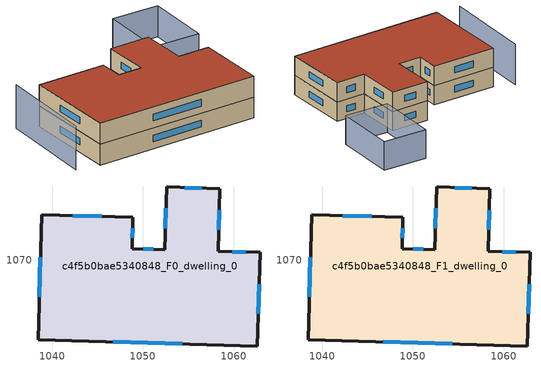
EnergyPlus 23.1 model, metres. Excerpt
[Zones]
c4f5b0bae5340848_F0_dwelling_0
 floor ground (EU_floor_Construction): 1058.49,1077.92 1058.29,1071.02 1062.9,1070.88 1062.6,1060.57 1038.45,1061.29 1038.86,1075.04 1048.91,1074.75 1048.81,1071.3 1052.41,1071.19 1052.61,1078.09 z0
 wall outside (EU_wall_Construction): 1048.91,1074.75 1038.86,1075.04 1038.45,1061.29 1062.6,1060.57 1062.9,1070.88 1058.29,1071.02 1058.49,1077.92 1052.61,1078.09 1052.41,1071.19 1048.81,1071.3 1048.91,1074.75 z0:3
 window (EU_Window_Construction): 1045.47,1074.85 1042.3,1074.94 / 1048.84,1072.48 1048.87,1073.57 / 1051.17,1071.23 1050.04,1071.26 / 1052.54,1075.73 1052.48,1073.55 / 1056.48,1077.98 1054.62,1078.03 / 1058.36,1073.38 1058.42,1075.55 / 1061.32,1070.93 1059.87,1070.97 / 1062.7,1064.1 1062.8,1067.35 / 1046.72,1061.04 1054.33,1060.82 / 1038.72,1070.34 1038.59,1066 z1.03:1.97
c4f5b0bae5340848_F1_dwelling_0
 floor to c4f5b0bae5340848_F0_dwelling_0 (EU_floor_Construction): 1058.49,1077.92 1058.29,1071.02 1062.9,1070.88 1062.6,1060.57 1038.45,1061.29 1038.86,1075.04 1048.91,1074.75 1048.81,1071.3 1052.41,1071.19 1052.61,1078.09 z3
 wall outside (EU_wall_Construction): 1048.91,1074.75 1038.86,1075.04 1038.45,1061.29 1062.6,1060.57 1062.9,1070.88 1058.29,1071.02 1058.49,1077.92 1052.61,1078.09 1052.41,1071.19 1048.81,1071.3 1048.91,1074.75 z3:6
 window (EU_Window_Construction): 1045.47,1074.85 1042.3,1074.94 / 1048.84,1072.48 1048.87,1073.57 / 1051.17,1071.23 1050.04,1071.26 / 1052.54,1075.73 1052.48,1073.55 / 1056.48,1077.98 1054.62,1078.03 / 1058.36,1073.38 1058.42,1075.55 / 1061.32,1070.93 1059.87,1070.97 / 1062.7,1064.1 1062.8,1067.35 / 1046.72,1061.04 1054.33,1060.82 / 1038.72,1070.34 1038.59,1066 z4.03:4.97
 roof outside (EU_roof_Construction): 1062.6,1060.57 1062.9,1070.88 1058.29,1071.02 1058.49,1077.92 1052.61,1078.09 1052.41,1071.19 1048.81,1071.3 1048.91,1074.75 1038.86,1075.04 1038.45,1061.29 z6
shading: 1036.11,1076.4 1035.02,1062.04 z0:6.3; 1066.23,1077.39 1059.34,1077.83 / 1059.34,1077.83 1059.96,1087.56 / 1059.96,1087.56 1066.85,1087.12 / 1066.85,1087.12 1066.23,1077.39 z0:4.4
[Building]
EU S2 Campaign: North Axis=0; Terrain=City; Solar Distribution=FullExterior
[Site:Location]
Cape.Town.Intl.AP: Latitude=-33.965; Longitude=18.602; Time Zone=2; Elevation=46
[SizingPeriod:WeatherFileDays]
AnnualSizingPeriod: Begin Month=1; Begin Day of Month=1; End Month=12; End Day of Month=31; Day of Week for Start Day=Monday; Use Weather File Daylight Saving Period=No; Use Weather File Rain and Snow Indicators=No
[MATERIAL]
EU_InternalMass_Material: Roughness=MediumRough; Thickness=0.1; Conductivity=1; Density=1800; Specific Heat=900; Thermal Absorptance=0.9; Solar Absorptance=0.7; Visible Absorptance=0.7
[MATERIAL:NOMASS] Roughness=MediumRough; Thermal Absorptance=0.9; Solar Absorptance=0.7; Visible Absorptance=0.7
Name | Thermal Resistance
EU_wall_NoMass | 0.493876
EU_roof_NoMass | 0.449382
EU_floor_NoMass | 1.25
[WINDOWMATERIAL:SIMPLEGLAZINGSYSTEM]
EU_Window_SimpleGlazing: UFactor=4.4; Solar Heat Gain Coefficient=0.85; Visible Transmittance=0.85
[CONSTRUCTION]
EU_wall_Construction: EU_wall_NoMass
EU_roof_Construction: EU_roof_NoMass
EU_floor_Construction: EU_floor_NoMass
EU_Window_Construction: EU_Window_SimpleGlazing
EU_InternalMass_Construction: EU_InternalMass_Material
[ZONE] Type=1; Multiplier=1; Ceiling Height=autocalculate; Floor Area=autocalculate; Part of Total Floor Area=Yes
Name | Volume
c4f5b0bae5340848_F0_dwelling_0 | 973.114
c4f5b0bae5340848_F1_dwelling_0 | 973.115
[INTERNALMASS] Construction=EU_InternalMass_Construction; Surface Area=324.371
Name | Zone or ZoneList
c4f5b0bae5340848_F0_dwelling_0_EU_InternalMass | c4f5b0bae5340848_F0_dwelling_0
c4f5b0bae5340848_F1_dwelling_0_EU_InternalMass | c4f5b0bae5340848_F1_dwelling_0
[OTHEREQUIPMENT] Fuel Type=Electricity; Design Level Calculation Method=Watts/Area; Power per Zone Floor Area=1; Fraction Latent=0; Fraction Radiant=0; Fraction Lost=0; Carbon Dioxide Generation Rate=0; EndUse Subcategory=EU_Step8_InternalGains
Name | Zone or ZoneList or Space or SpaceList | Schedule
EU_Step8_InternalGain_c4f5b0bae5340848_F0_dwelling_0_f000 | c4f5b0bae5340848_F0_dwelling_0 | EU_Step8_GainSchedule_c4f5b0bae5340848_F0_dwelling_0_f000
EU_Step8_InternalGain_c4f5b0bae5340848_F1_dwelling_0_f000 | c4f5b0bae5340848_F1_dwelling_0 | EU_Step8_GainSchedule_c4f5b0bae5340848_F1_dwelling_0_f000
[ZONEVENTILATION:DESIGNFLOWRATE] Schedule=EU_AlwaysOn; Design Flow Rate Calculation Method=AirChanges/Hour; Air Changes per Hour=0.64; Ventilation Type=Natural; Fan Pressure Rise=0; Fan Total Efficiency=1; Constant Term Coefficient=1; Temperature Term Coefficient=0; Velocity Term Coefficient=0; Velocity Squared Term Coefficient=0; Minimum Indoor Temperature=-100; Maximum Indoor Temperature=100; Delta Temperature=-100; Minimum Outdoor Temperature=-100; Maximum Outdoor Temperature=100; Maximum Wind Speed=40
Name | Zone or ZoneList or Space or SpaceList
EU_ConstantAir_c4f5b0bae5340848_F0_dwelling_0 | c4f5b0bae5340848_F0_dwelling_0
EU_ConstantAir_c4f5b0bae5340848_F1_dwelling_0 | c4f5b0bae5340848_F1_dwelling_0
[HVACTEMPLATE:THERMOSTAT] Constant Heating Setpoint=20; Constant Cooling Setpoint=50
EU_HeatOnly_c4f5b0bae5340848_F0_dwelling_0; EU_HeatOnly_c4f5b0bae5340848_F1_dwelling_0
[HVACTEMPLATE:ZONE:IDEALLOADSAIRSYSTEM] System Availability Schedule=EU_AlwaysOn; Maximum Heating Supply Air Temperature=50; Minimum Cooling Supply Air Temperature=13; Maximum Heating Supply Air Humidity Ratio=0.0156; Minimum Cooling Supply Air Humidity Ratio=0.0077; Heating Limit=NoLimit; Cooling Limit=NoLimit; Heating Availability Schedule=EU_AlwaysOn; Cooling Availability Schedule=EU_CoolingOff; Dehumidification Control Type=ConstantSensibleHeatRatio; Cooling Sensible Heat Ratio=0.7; Dehumidification Setpoint=60; Humidification Control Type=None; Humidification Setpoint=30; Outdoor Air Method=None; Outdoor Air Flow Rate per Person=0.00944; Outdoor Air Flow Rate per Zone Floor Area=0; Outdoor Air Flow Rate per Zone=0; Demand Controlled Ventilation Type=None; Outdoor Air Economizer Type=NoEconomizer; Heat Recovery Type=None; Sensible Heat Recovery Effectiveness=0.7; Latent Heat Recovery Effectiveness=0.65
Name | Template Thermostat
c4f5b0bae5340848_F0_dwelling_0 | EU_HeatOnly_c4f5b0bae5340848_F0_dwelling_0
c4f5b0bae5340848_F1_dwelling_0 | EU_HeatOnly_c4f5b0bae5340848_F1_dwelling_0
[SIZING:ZONE] Zone Cooling Design Supply Air Temperature Input Method=SupplyAirTemperature; Zone Cooling Design Supply Air Temperature=13; Zone Heating Design Supply Air Temperature Input Method=SupplyAirTemperature; Zone Heating Design Supply Air Temperature=50; Zone Cooling Design Supply Air Humidity Ratio=0.008; Zone Heating Design Supply Air Humidity Ratio=0.008; Cooling Design Air Flow Method=DesignDay; Cooling Design Air Flow Rate=0; Cooling Minimum Air Flow per Zone Floor Area=0.000762; Cooling Minimum Air Flow=0; Cooling Minimum Air Flow Fraction=0.2; Heating Design Air Flow Method=DesignDay; Heating Design Air Flow Rate=0; Heating Maximum Air Flow per Zone Floor Area=0.002032; Heating Maximum Air Flow=0.141576; Heating Maximum Air Flow Fraction=0.3; Account for Dedicated Outdoor Air System=No; Dedicated Outdoor Air System Control Strategy=NeutralSupplyAir; Dedicated Outdoor Air Low Setpoint Temperature for Design=autosize; Dedicated Outdoor Air High Setpoint Temperature for Design=autosize; Zone Load Sizing Method=Sensible Load Only No Latent Load; Zone Latent Cooling Design Supply Air Humidity Ratio Input Method=HumidityRatioDifference; Zone Cooling Design Supply Air Humidity Ratio Difference=0.005; Zone Latent Heating Design Supply Air Humidity Ratio Input Method=HumidityRatioDifference; Zone Humidification Design Supply Air Humidity Ratio Difference=0.005
c4f5b0bae5340848_F0_dwelling_0; c4f5b0bae5340848_F1_dwelling_0
[SCHEDULE:CONSTANT]
Name | Hourly Value
EU_AlwaysOn | 1
EU_CoolingOff | 0
[SCHEDULE:FILE] Column Number=1; Rows to Skip at Top=0; Number of Hours of Data=8760; Column Separator=Comma; Interpolate to Timestep=No; Minutes per Item=60; Adjust Schedule for Daylight Savings=Yes
Name | File
EU_Step8_GainSchedule_c4f5b0bae5340848_F0_dwelling_0_f000 | ../../schedules/c4f5b0bae5340848/c4f5b0bae5340848_F0_dwelling_0_f000_gain.csv
EU_Step8_GainSchedule_c4f5b0bae5340848_F1_dwelling_0_f000 | ../../schedules/c4f5b0bae5340848/c4f5b0bae5340848_F1_dwelling_0_f000_gain.csv
